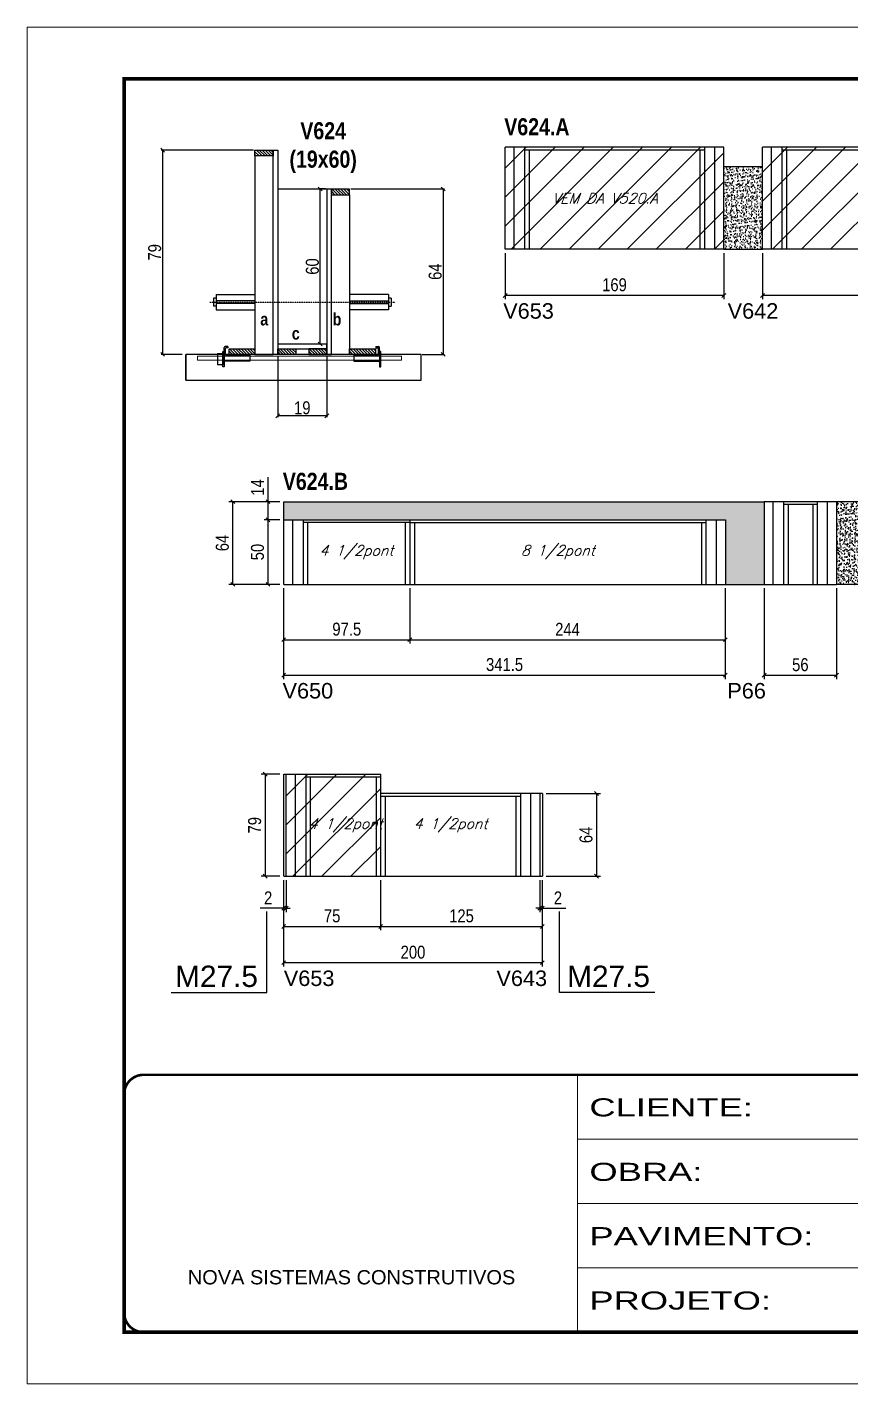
# Model space of a CAD drawing. Extents: x 3309 to 9590, y -2522 to 14608.
# Drawn here: x 4908 to 5545, y 8964 to 10014 of the extents above; entities that cross this region are included whole.
import ezdxf

# ---------------------------------------------------------------- set-up
doc = ezdxf.new("R2010")
doc.units = 0
for name, pattern in [('CONTINUO', [0]), ('DASHED', [0.75, 0.5, -0.25]), ('HIDDEN', [0.375, 0.25, -0.125])]:
    doc.linetypes.add(name, pattern=pattern)
for name, color, linetype in [('5', 5, 'Continuous'), ('barrote', 251, 'Continuous'), ('COTA', 241, 'Continuous'), ('detalhes', 4, 'Continuous'), ('NOMENCLATURA', 7, 'Continuous'), ('Painéis', 200, 'Continuous'), ('presilha', 1, 'Continuous'), ('SARR_2.2x10', 60, 'Continuous'), ('SARR_2.2x7', 40, 'Continuous'), ('SARR_3.5x7', 81, 'Continuous'), ('TENSOR', 3, 'Continuous'), ('texto', 7, 'Continuous')]:
    doc.layers.add(name, color=color, linetype=linetype)
for name, color, linetype, lineweight in [('CONCRETO', 251, 'Continuous', 25), ('Folhas', 255, 'Continuous', 9), ('Hachura', 251, 'Continuous', 9), ('SARRAFO DE PRESSAO', 251, 'DASHED', 9), ('SCO-___-LAJ', 2, 'Continuous', 0)]:
    doc.layers.add(name, color=color, linetype=linetype, lineweight=lineweight)
doc.styles.add('ARIAL', font='arial.ttf')
doc.styles.add('COTA TECNICA', font='techl___.ttf', dxfattribs={"height": 10})
doc.styles.add('COTA TECNICA 2X', font='techl___.ttf', dxfattribs={"height": 10})
doc.styles.add('Romans', font='romans.shx')
doc.styles.get("Standard").update_dxf_attribs({"font": 'arial.ttf'})
doc.styles.add('TECNICA', font='techb___.ttf', dxfattribs={"height": 10})
doc.styles.add('Tecnologia', font='')
doc.styles.get('Tecnologia').set_extended_font_data('Forgotten Futurist')
doc.dimstyles.new('PAINEL', dxfattribs={"dimtxt": 10, "dimasz": 3, "dimexe": 3, "dimexo": 3, "dimgap": 3, "dimtad": 1, "dimdec": 1, "dimzin": 12, "dimdsep": 46, "dimtxsty": 'COTA TECNICA', "dimblk1": 'OBLIQUE', "dimblk2": 'OBLIQUE', "dimsah": 1, "dimcen": 0.9, "dimclrd": 4, "dimclre": 4, "dimclrt": 240, "dimadec": 1, "dimazin": 3, "dimtfac": 1, "dimtdec": 1, "dimtmove": 0, "dimatfit": 3, "dimfxl": 1, "dimtolj": 1, "dimtzin": 12, "dimarcsym": 0})
doc.dimstyles.new('SECAO', dxfattribs={"dimscale": 0.333333, "dimtxt": 5, "dimasz": 9, "dimexe": 3, "dimexo": 3, "dimgap": 3, "dimtad": 1, "dimdec": 1, "dimlfac": 0.5, "dimzin": 12, "dimdsep": 46, "dimtxsty": 'COTA TECNICA 2X', "dimblk1": 'OBLIQUE', "dimblk2": 'OBLIQUE', "dimsah": 1, "dimcen": 0.9, "dimclrd": 4, "dimclre": 4, "dimclrt": 240, "dimadec": 1, "dimazin": 3, "dimtfac": 1, "dimtdec": 1, "dimtmove": 0, "dimatfit": 3, "dimfxl": 1, "dimtolj": 1, "dimtzin": 12, "dimarcsym": 0})
pattern_1 = [(135, (38337.1493, -113751.8887), (-1.122532015, -1.122532015), [])]

# ---------------------------------------------------------------- blocks, each defined once
blk = doc.blocks.new('9999999999')
at = {"color": 30, "linetype": 'CONTINUO'}
for p, q in [((98564.6, 34230.2), (98564.6, 34429.4)), ((98564.6, 34379.6), (99584, 34379.6)), ((98564.6, 34329.8), (99488, 34329.8)), ((98564.6, 34280), (99488, 34280))]:
    blk.add_line(p, q, dxfattribs=at)
at = {"color": 30, "linetype": 'CONTINUO', "const_width": 2}
blk.add_lwpolyline([(99584, 34230.2), (99584, 34414.4, 0.414214), (99569, 34429.4), (98229, 34429.4, 0.414214), (98214, 34414.4), (98214, 34245.2, 0.414214), (98229, 34230.2), (99584, 34230.2)], format="xyb", dxfattribs=at)
at = {"layer": 'Folhas'}
blk.add_lwpolyline([(98139, 34190.2), (99624, 34190.2), (99624, 35240.2), (98139, 35240.2)], close=True, dxfattribs=at)
at = {"layer": 'Folhas', "color": 30, "const_width": 3}
blk.add_lwpolyline([(98214, 34230.2), (99584, 34230.2), (99584, 35200.2), (98214, 35200.2)], close=True, dxfattribs=at)
at = {"color": 7, "linetype": 'Continuous', "ltscale": 5, "style": 'ARIAL'}
blk.add_text('NOVA SISTEMAS CONSTRUTIVOS', height=11.059, dxfattribs=at).set_placement((98263.2, 34267.2))
at = {"layer": 'Folhas', "color": 7, "style": 'Tecnologia', "width": 1.5}
for s, p in [('CLIENTE:', (98573.7, 34397.2)), ('OBRA:', (98573.7, 34347.3)), ('PAVIMENTO:', (98573.7, 34297.5)), ('PROJETO:', (98573.7, 34247.7))]:
    blk.add_text(s, height=14, dxfattribs=at).set_placement(p)
blk = doc.blocks.new('_Oblique')
at = {"color": 0, "linetype": 'ByBlock', "lineweight": -2}
blk.add_line((-0.5, -0.5), (0.5, 0.5), dxfattribs=at)
blk = doc.blocks.new('*D435')
at = {"layer": 'COTA', "color": 4, "lineweight": -2, "transparency": 16777216}
for p, q in [((5101.6, 9759.3), (5101.6, 9711.8)), ((5139.6, 9759.3), (5139.6, 9711.8)), ((5139.6, 9712.8), (5101.6, 9712.8))]:
    blk.add_line(p, q, dxfattribs=at)
at = {"layer": 'Defpoints', "color": 0, "transparency": 16777216}
for p in [(5101.6, 9760.3), (5139.6, 9760.3), (5101.6, 9712.8)]:
    blk.add_point(p, dxfattribs=at)
at = {"layer": 'COTA', "color": 4, "lineweight": -2, "transparency": 16777216, "xscale": 3, "yscale": 3, "zscale": 3, "rotation": 180}
blk.add_blockref('_Oblique', (5101.6, 9712.8), dxfattribs=at)
at = {"layer": 'COTA', "color": 4, "lineweight": -2, "transparency": 16777216, "xscale": 3, "yscale": 3, "zscale": 3}
blk.add_blockref('_Oblique', (5139.6, 9712.8), dxfattribs=at)
at = {"layer": 'COTA', "color": 240, "transparency": 16777216, "insert": (5120.6, 9718.9), "char_height": 10, "attachment_point": 5, "style": 'COTA TECNICA 2X'}
blk.add_mtext('\\A1;19', dxfattribs=at)
blk = doc.blocks.new('PRESILHA METÁLICA 1')
at = {"layer": 'presilha'}
for p, q in [((7.5, 10.6), (7.5, 19.9)), ((12, 21), (8.6, 21)), ((9, 11.6), (9, 18.9)), ((12, 19.5), (9.6, 19.5)), ((12, 21), (12, 19.5)), ((0, 13), (6, 13)), ((0, 13), (0, 0)), ((6, 0), (0, 0)), ((6, 15.5), (7.5, 15.5)), ((6, -2.5), (6, 15.5)), ((6, 13), (6, 0)), ((7.5, 15.5), (7.5, -2.5)), ((37.5, 4.1), (7.5, 4.1)), ((37.5, 11), (9.6, 11)), ((37.5, 11), (37.5, 4.1)), ((7.5, -2.5), (6, -2.5))]:
    blk.add_line(p, q, dxfattribs=at)
for centre, radius, start, end in [((8.6, 19.9), 1.14, 90, 180), ((9.6, 18.9), 0.57, 90, 180), ((9.6, 11.6), 0.57, 180, 270)]:
    blk.add_arc(centre, radius, start, end, dxfattribs=at)
blk = doc.blocks.new('PRESILHA METÁLICA 2')
at = {"layer": 'presilha'}
for p, q in [((-5.2, 23.5), (-5.2, 22)), ((-5.2, 23.5), (-1.9, 23.5)), ((-5.2, 22), (-2.8, 22)), ((-2.2, 14.1), (-2.2, 21.4)), ((0.8, 18), (-0.8, 18)), ((-0.8, 18), (-0.8, 0)), ((-0.8, 14.6), (-0.8, 22.4)), ((0.8, 0), (0.8, 18)), ((-30.8, 13.5), (-30.8, 6.6)), ((-30.8, 13.5), (-2.8, 13.5)), ((-30.8, 6.6), (-0.8, 6.6)), ((-0.8, 0), (0.8, 0))]:
    blk.add_line(p, q, dxfattribs=at)
for centre, radius, start, end in [((-2.8, 21.4), 0.57, 0, 90), ((-1.9, 22.4), 1.14, 0, 90), ((-2.8, 14.1), 0.57, 270, 0)]:
    blk.add_arc(centre, radius, start, end, dxfattribs=at)
blk = doc.blocks.new('*D432')
at = {"layer": 'COTA', "color": 4, "lineweight": -2, "transparency": 16777216}
for p, q in [((5083, 9918.3), (5011.6, 9918.3)), ((5012.6, 9918.3), (5012.6, 9760.3)), ((5027.8, 9760.3), (5011.6, 9760.3))]:
    blk.add_line(p, q, dxfattribs=at)
at = {"layer": 'Defpoints', "color": 0, "transparency": 16777216}
for p in [(5084, 9918.3), (5012.6, 9760.3), (5028.8, 9760.3)]:
    blk.add_point(p, dxfattribs=at)
at = {"layer": 'COTA', "color": 4, "lineweight": -2, "transparency": 16777216, "xscale": 3, "yscale": 3, "zscale": 3}
for p, rotation in [((5012.6, 9918.3), 90), ((5012.6, 9760.3), 270)]:
    blk.add_blockref('_Oblique', p, dxfattribs=dict(at, rotation=rotation))
at = {"layer": 'COTA', "color": 240, "transparency": 16777216, "insert": (5006.5, 9839.3), "char_height": 10, "attachment_point": 5, "rotation": 90, "style": 'COTA TECNICA 2X'}
blk.add_mtext('\\A1;79', dxfattribs=at)
blk = doc.blocks.new('*D433')
at = {"layer": 'COTA', "color": 4, "lineweight": -2, "transparency": 16777216}
for p, q in [((5158.2, 9888.3), (5230.5, 9888.3)), ((5229.5, 9888.3), (5229.5, 9760.3)), ((5213.4, 9760.3), (5230.5, 9760.3))]:
    blk.add_line(p, q, dxfattribs=at)
at = {"layer": 'Defpoints', "color": 0, "transparency": 16777216}
for p in [(5157.2, 9888.3), (5212.4, 9760.3), (5229.5, 9760.3)]:
    blk.add_point(p, dxfattribs=at)
at = {"layer": 'COTA', "color": 4, "lineweight": -2, "transparency": 16777216, "xscale": 3, "yscale": 3, "zscale": 3}
for p, rotation in [((5229.5, 9888.3), 90), ((5229.5, 9760.3), 270)]:
    blk.add_blockref('_Oblique', p, dxfattribs=dict(at, rotation=rotation))
at = {"layer": 'COTA', "color": 240, "transparency": 16777216, "insert": (5223.4, 9824.3), "char_height": 10, "attachment_point": 5, "rotation": 90, "style": 'COTA TECNICA 2X'}
blk.add_mtext('\\A1;64', dxfattribs=at)
blk = doc.blocks.new('*D434')
at = {"layer": 'COTA', "color": 4, "lineweight": -2, "transparency": 16777216}
for p, q in [((5138.6, 9888.3), (5133.5, 9888.3)), ((5134.5, 9768.3), (5134.5, 9888.3)), ((5138.6, 9768.3), (5133.5, 9768.3))]:
    blk.add_line(p, q, dxfattribs=at)
at = {"layer": 'Defpoints', "color": 0, "transparency": 16777216}
for p in [(5134.5, 9888.3), (5139.6, 9888.3), (5139.6, 9768.3)]:
    blk.add_point(p, dxfattribs=at)
at = {"layer": 'COTA', "color": 4, "lineweight": -2, "transparency": 16777216, "xscale": 3, "yscale": 3, "zscale": 3}
for p, rotation in [((5134.5, 9888.3), 90), ((5134.5, 9768.3), 270)]:
    blk.add_blockref('_Oblique', p, dxfattribs=dict(at, rotation=rotation))
at = {"layer": 'COTA', "color": 240, "transparency": 16777216, "insert": (5128.4, 9828.3), "char_height": 10, "attachment_point": 5, "rotation": 90, "style": 'COTA TECNICA 2X'}
blk.add_mtext('\\A1;60', dxfattribs=at)
blk = doc.blocks.new('*D436')
at = {"layer": 'COTA', "color": 4, "linetype": 'ByBlock', "lineweight": -2, "transparency": 16777216}
for p, q in [((5277.5, 9838.7), (5277.5, 9802.9)), ((5446.5, 9838.7), (5446.5, 9802.9)), ((5446.5, 9805.9), (5277.5, 9805.9))]:
    blk.add_line(p, q, dxfattribs=at)
at = {"layer": 'Defpoints', "color": 0, "linetype": 'ByBlock', "transparency": 16777216}
for p in [(5277.5, 9841.7), (5446.5, 9841.7), (5277.5, 9805.9)]:
    blk.add_point(p, dxfattribs=at)
at = {"layer": 'COTA', "color": 4, "linetype": 'ByBlock', "lineweight": -2, "transparency": 16777216, "xscale": 3, "yscale": 3, "zscale": 3, "rotation": 180}
blk.add_blockref('_Oblique', (5277.5, 9805.9), dxfattribs=at)
at = {"layer": 'COTA', "color": 4, "linetype": 'ByBlock', "lineweight": -2, "transparency": 16777216, "xscale": 3, "yscale": 3, "zscale": 3}
blk.add_blockref('_Oblique', (5446.5, 9805.9), dxfattribs=at)
at = {"layer": 'COTA', "color": 240, "linetype": 'ByBlock', "transparency": 16777216, "insert": (5362, 9814.1), "char_height": 10, "attachment_point": 5, "style": 'COTA TECNICA'}
blk.add_mtext('\\A1;169', dxfattribs=at)
blk = doc.blocks.new('*D438')
at = {"layer": 'COTA', "color": 4, "linetype": 'ByBlock', "lineweight": -2, "transparency": 16777216}
for p, q in [((5476.5, 9838.7), (5476.5, 9802.9)), ((5720.5, 9838.7), (5720.5, 9802.9)), ((5720.5, 9805.9), (5476.5, 9805.9))]:
    blk.add_line(p, q, dxfattribs=at)
at = {"layer": 'Defpoints', "color": 0, "linetype": 'ByBlock', "transparency": 16777216}
for p in [(5476.5, 9841.7), (5720.5, 9841.7), (5476.5, 9805.9)]:
    blk.add_point(p, dxfattribs=at)
at = {"layer": 'COTA', "color": 4, "linetype": 'ByBlock', "lineweight": -2, "transparency": 16777216, "xscale": 3, "yscale": 3, "zscale": 3, "rotation": 180}
blk.add_blockref('_Oblique', (5476.5, 9805.9), dxfattribs=at)
at = {"layer": 'COTA', "color": 4, "linetype": 'ByBlock', "lineweight": -2, "transparency": 16777216, "xscale": 3, "yscale": 3, "zscale": 3}
blk.add_blockref('_Oblique', (5720.5, 9805.9), dxfattribs=at)
at = {"layer": 'COTA', "color": 240, "linetype": 'ByBlock', "transparency": 16777216, "insert": (5598.5, 9814), "char_height": 10, "attachment_point": 5, "style": 'COTA TECNICA'}
blk.add_mtext('\\A1;244', dxfattribs=at)
blk = doc.blocks.new('*D449')
at = {"layer": 'COTA', "color": 4, "lineweight": -2, "transparency": 16777216}
for p, q in [((5106.2, 9579.3), (5106.2, 9536.5)), ((5203.7, 9579.3), (5203.7, 9536.5)), ((5106.2, 9539.5), (5203.7, 9539.5))]:
    blk.add_line(p, q, dxfattribs=at)
at = {"layer": 'Defpoints', "color": 0, "transparency": 16777216}
for p in [(5106.2, 9582.3, 0), (5203.7, 9582.3, 0), (5203.7, 9539.5)]:
    blk.add_point(p, dxfattribs=at)
at = {"layer": 'COTA', "color": 4, "lineweight": -2, "transparency": 16777216, "xscale": 3, "yscale": 3, "zscale": 3, "rotation": 180}
blk.add_blockref('_Oblique', (5106.2, 9539.5), dxfattribs=at)
at = {"layer": 'COTA', "color": 4, "lineweight": -2, "transparency": 16777216, "xscale": 3, "yscale": 3, "zscale": 3}
blk.add_blockref('_Oblique', (5203.7, 9539.5), dxfattribs=at)
at = {"layer": 'COTA', "color": 240, "transparency": 16777216, "insert": (5155, 9547.6), "char_height": 10, "attachment_point": 5, "style": 'COTA TECNICA'}
blk.add_mtext('\\A1;97.5', dxfattribs=at)
blk = doc.blocks.new('*D450')
at = {"layer": 'COTA', "color": 4, "lineweight": -2, "transparency": 16777216}
for p, q in [((5203.7, 9579.3), (5203.7, 9536.5)), ((5447.7, 9579.3), (5447.7, 9536.5)), ((5203.7, 9539.5), (5447.7, 9539.5))]:
    blk.add_line(p, q, dxfattribs=at)
at = {"layer": 'Defpoints', "color": 0, "transparency": 16777216}
for p in [(5203.7, 9582.3, 0), (5447.7, 9582.3, 0), (5447.7, 9539.5)]:
    blk.add_point(p, dxfattribs=at)
at = {"layer": 'COTA', "color": 4, "lineweight": -2, "transparency": 16777216, "xscale": 3, "yscale": 3, "zscale": 3, "rotation": 180}
blk.add_blockref('_Oblique', (5203.7, 9539.5), dxfattribs=at)
at = {"layer": 'COTA', "color": 4, "lineweight": -2, "transparency": 16777216, "xscale": 3, "yscale": 3, "zscale": 3}
blk.add_blockref('_Oblique', (5447.7, 9539.5), dxfattribs=at)
at = {"layer": 'COTA', "color": 240, "transparency": 16777216, "insert": (5325.7, 9547.5), "char_height": 10, "attachment_point": 5, "style": 'COTA TECNICA'}
blk.add_mtext('\\A1;244', dxfattribs=at)
blk = doc.blocks.new('*D442')
at = {"layer": 'COTA', "color": 4, "lineweight": -2, "transparency": 16777216}
for p, q in [((5106.2, 9579.3), (5106.2, 9509)), ((5447.7, 9579.3), (5447.7, 9509)), ((5106.2, 9512), (5447.7, 9512))]:
    blk.add_line(p, q, dxfattribs=at)
at = {"layer": 'Defpoints', "color": 0, "transparency": 16777216}
for p in [(5106.2, 9582.3), (5447.7, 9582.3, 0), (5447.7, 9512)]:
    blk.add_point(p, dxfattribs=at)
at = {"layer": 'COTA', "color": 4, "lineweight": -2, "transparency": 16777216, "xscale": 3, "yscale": 3, "zscale": 3, "rotation": 180}
blk.add_blockref('_Oblique', (5106.2, 9512), dxfattribs=at)
at = {"layer": 'COTA', "color": 4, "lineweight": -2, "transparency": 16777216, "xscale": 3, "yscale": 3, "zscale": 3}
blk.add_blockref('_Oblique', (5447.7, 9512), dxfattribs=at)
at = {"layer": 'COTA', "color": 240, "transparency": 16777216, "insert": (5277, 9520.2), "char_height": 10, "attachment_point": 5, "style": 'COTA TECNICA'}
blk.add_mtext('\\A1;341.5', dxfattribs=at)
blk = doc.blocks.new('*D451')
at = {"layer": 'COTA', "color": 4, "lineweight": -2, "transparency": 16777216}
for p, q in [((5477.7, 9579.3), (5477.7, 9509)), ((5533.7, 9579.3), (5533.7, 9509)), ((5477.7, 9512), (5533.7, 9512))]:
    blk.add_line(p, q, dxfattribs=at)
at = {"layer": 'Defpoints', "color": 0, "transparency": 16777216}
for p in [(5477.7, 9582.3), (5533.7, 9582.3), (5533.7, 9512)]:
    blk.add_point(p, dxfattribs=at)
at = {"layer": 'COTA', "color": 4, "lineweight": -2, "transparency": 16777216, "xscale": 3, "yscale": 3, "zscale": 3, "rotation": 180}
blk.add_blockref('_Oblique', (5477.7, 9512), dxfattribs=at)
at = {"layer": 'COTA', "color": 4, "lineweight": -2, "transparency": 16777216, "xscale": 3, "yscale": 3, "zscale": 3}
blk.add_blockref('_Oblique', (5533.7, 9512), dxfattribs=at)
at = {"layer": 'COTA', "color": 240, "transparency": 16777216, "insert": (5505.7, 9520.1), "char_height": 10, "attachment_point": 5, "style": 'COTA TECNICA'}
blk.add_mtext('\\A1;56', dxfattribs=at)
blk = doc.blocks.new('*D446')
at = {"layer": 'COTA', "color": 4, "lineweight": -2, "transparency": 16777216}
for p, q in [((5103.2, 9632.3), (5091.1, 9632.3)), ((5094.1, 9582.3), (5094.1, 9632.3)), ((5103.2, 9582.3), (5091.1, 9582.3))]:
    blk.add_line(p, q, dxfattribs=at)
at = {"layer": 'Defpoints', "color": 0, "transparency": 16777216}
for p in [(5094.1, 9632.3), (5106.2, 9632.3), (5106.2, 9582.3)]:
    blk.add_point(p, dxfattribs=at)
at = {"layer": 'COTA', "color": 4, "lineweight": -2, "transparency": 16777216, "xscale": 3, "yscale": 3, "zscale": 3}
for p, rotation in [((5094.1, 9632.3), 90), ((5094.1, 9582.3), 270)]:
    blk.add_blockref('_Oblique', p, dxfattribs=dict(at, rotation=rotation))
at = {"layer": 'COTA', "color": 240, "transparency": 16777216, "insert": (5086, 9607.3), "char_height": 10, "attachment_point": 5, "rotation": 90, "style": 'COTA TECNICA'}
blk.add_mtext('\\A1;50', dxfattribs=at)
blk = doc.blocks.new('*D447')
at = {"layer": 'COTA', "color": 4, "lineweight": -2, "transparency": 16777216}
for p, q in [((5094.1, 9646.3), (5094.1, 9665.4)), ((5103.2, 9646.3), (5091.1, 9646.3)), ((5094.1, 9632.3), (5094.1, 9646.3)), ((5103.2, 9632.3), (5091.1, 9632.3))]:
    blk.add_line(p, q, dxfattribs=at)
at = {"layer": 'Defpoints', "color": 0, "transparency": 16777216}
for p in [(5094.1, 9646.3), (5106.2, 9646.3), (5106.2, 9632.3)]:
    blk.add_point(p, dxfattribs=at)
at = {"layer": 'COTA', "color": 4, "lineweight": -2, "transparency": 16777216, "xscale": 3, "yscale": 3, "zscale": 3}
for p, rotation in [((5094.1, 9646.3), 90), ((5094.1, 9632.3), 270)]:
    blk.add_blockref('_Oblique', p, dxfattribs=dict(at, rotation=rotation))
at = {"layer": 'COTA', "color": 240, "transparency": 16777216, "insert": (5086, 9657.3), "char_height": 10, "attachment_point": 5, "rotation": 90, "style": 'COTA TECNICA'}
blk.add_mtext('\\A1;14', dxfattribs=at)
blk = doc.blocks.new('*D454')
at = {"layer": 'COTA', "color": 4, "lineweight": -2, "transparency": 16777216}
for p, q in [((5103.2, 9646.3), (5063.9, 9646.3)), ((5066.9, 9582.3), (5066.9, 9646.3)), ((5103.2, 9582.3), (5063.9, 9582.3))]:
    blk.add_line(p, q, dxfattribs=at)
at = {"layer": 'Defpoints', "color": 0, "transparency": 16777216}
for p in [(5066.9, 9646.3), (5106.2, 9646.3, 0), (5106.2, 9582.3, 0)]:
    blk.add_point(p, dxfattribs=at)
at = {"layer": 'COTA', "color": 4, "lineweight": -2, "transparency": 16777216, "xscale": 3, "yscale": 3, "zscale": 3}
for p, rotation in [((5066.9, 9646.3), 90), ((5066.9, 9582.3), 270)]:
    blk.add_blockref('_Oblique', p, dxfattribs=dict(at, rotation=rotation))
at = {"layer": 'COTA', "color": 240, "transparency": 16777216, "insert": (5058.8, 9614.3), "char_height": 10, "attachment_point": 5, "rotation": 90, "style": 'COTA TECNICA'}
blk.add_mtext('\\A1;64', dxfattribs=at)
blk = doc.blocks.new('*D455')
at = {"layer": 'COTA', "color": 4, "lineweight": -2, "transparency": 16777216}
for p, q in [((5106.2, 9353.4), (5106.2, 9314.6)), ((5181.2, 9353.4), (5181.2, 9314.6)), ((5106.2, 9317.6), (5181.2, 9317.6))]:
    blk.add_line(p, q, dxfattribs=at)
at = {"layer": 'Defpoints', "color": 0, "transparency": 16777216}
for p in [(5106.2, 9356.4, 0), (5181.2, 9356.4, 0), (5181.2, 9317.6)]:
    blk.add_point(p, dxfattribs=at)
at = {"layer": 'COTA', "color": 4, "lineweight": -2, "transparency": 16777216, "xscale": 3, "yscale": 3, "zscale": 3, "rotation": 180}
blk.add_blockref('_Oblique', (5106.2, 9317.6), dxfattribs=at)
at = {"layer": 'COTA', "color": 4, "lineweight": -2, "transparency": 16777216, "xscale": 3, "yscale": 3, "zscale": 3}
blk.add_blockref('_Oblique', (5181.2, 9317.6), dxfattribs=at)
at = {"layer": 'COTA', "color": 240, "transparency": 16777216, "insert": (5143.7, 9325.7), "char_height": 10, "attachment_point": 5, "style": 'COTA TECNICA'}
blk.add_mtext('\\A1;75', dxfattribs=at)
blk = doc.blocks.new('*D456')
at = {"layer": 'COTA', "color": 4, "lineweight": -2, "transparency": 16777216}
for p, q in [((5181.2, 9353.4), (5181.2, 9314.6)), ((5306.2, 9353.4), (5306.2, 9314.6)), ((5181.2, 9317.6), (5306.2, 9317.6))]:
    blk.add_line(p, q, dxfattribs=at)
at = {"layer": 'Defpoints', "color": 0, "transparency": 16777216}
for p in [(5181.2, 9356.4, 0), (5306.2, 9356.4, 0), (5306.2, 9317.6)]:
    blk.add_point(p, dxfattribs=at)
at = {"layer": 'COTA', "color": 4, "lineweight": -2, "transparency": 16777216, "xscale": 3, "yscale": 3, "zscale": 3, "rotation": 180}
blk.add_blockref('_Oblique', (5181.2, 9317.6), dxfattribs=at)
at = {"layer": 'COTA', "color": 4, "lineweight": -2, "transparency": 16777216, "xscale": 3, "yscale": 3, "zscale": 3}
blk.add_blockref('_Oblique', (5306.2, 9317.6), dxfattribs=at)
at = {"layer": 'COTA', "color": 240, "transparency": 16777216, "insert": (5243.7, 9325.7), "char_height": 10, "attachment_point": 5, "style": 'COTA TECNICA'}
blk.add_mtext('\\A1;125', dxfattribs=at)
blk = doc.blocks.new('*D457')
at = {"layer": 'COTA', "color": 4, "lineweight": -2, "transparency": 16777216}
for p, q in [((5106.2, 9353.4), (5106.2, 9286.5)), ((5306.2, 9353.4), (5306.2, 9286.5)), ((5306.2, 9289.5), (5106.2, 9289.5))]:
    blk.add_line(p, q, dxfattribs=at)
at = {"layer": 'Defpoints', "color": 0, "transparency": 16777216}
for p in [(5106.2, 9356.4, 0), (5306.2, 9356.4, 0), (5106.2, 9289.5)]:
    blk.add_point(p, dxfattribs=at)
at = {"layer": 'COTA', "color": 4, "lineweight": -2, "transparency": 16777216, "xscale": 3, "yscale": 3, "zscale": 3, "rotation": 180}
blk.add_blockref('_Oblique', (5106.2, 9289.5), dxfattribs=at)
at = {"layer": 'COTA', "color": 4, "lineweight": -2, "transparency": 16777216, "xscale": 3, "yscale": 3, "zscale": 3}
blk.add_blockref('_Oblique', (5306.2, 9289.5), dxfattribs=at)
at = {"layer": 'COTA', "color": 240, "transparency": 16777216, "insert": (5206.2, 9297.6), "char_height": 10, "attachment_point": 5, "style": 'COTA TECNICA'}
blk.add_mtext('\\A1;200', dxfattribs=at)
blk = doc.blocks.new('*D458')
at = {"layer": 'COTA', "color": 4, "lineweight": -2, "transparency": 16777216}
for p, q in [((5103.2, 9435.4), (5088.9, 9435.4)), ((5091.9, 9435.4), (5091.9, 9356.4)), ((5103.2, 9356.4), (5088.9, 9356.4))]:
    blk.add_line(p, q, dxfattribs=at)
at = {"layer": 'Defpoints', "color": 0, "transparency": 16777216}
for p in [(5106.2, 9435.4, 0), (5091.9, 9356.4), (5106.2, 9356.4, 0)]:
    blk.add_point(p, dxfattribs=at)
at = {"layer": 'COTA', "color": 4, "lineweight": -2, "transparency": 16777216, "xscale": 3, "yscale": 3, "zscale": 3}
for p, rotation in [((5091.9, 9435.4), 90), ((5091.9, 9356.4), 270)]:
    blk.add_blockref('_Oblique', p, dxfattribs=dict(at, rotation=rotation))
at = {"layer": 'COTA', "color": 240, "transparency": 16777216, "insert": (5083.8, 9395.9), "char_height": 10, "attachment_point": 5, "rotation": 90, "style": 'COTA TECNICA'}
blk.add_mtext('\\A1;79', dxfattribs=at)
blk = doc.blocks.new('*D459')
at = {"layer": 'COTA', "color": 4, "lineweight": -2, "transparency": 16777216}
for p, q in [((5106.2, 9353.4), (5106.2, 9328.7)), ((5108.2, 9353.4), (5108.2, 9328.7)), ((5106.2, 9331.7), (5088.1, 9331.7)), ((5108.2, 9331.7), (5106.2, 9331.7)), ((5108.2, 9331.7), (5111.2, 9331.7))]:
    blk.add_line(p, q, dxfattribs=at)
at = {"layer": 'Defpoints', "color": 0, "transparency": 16777216}
for p in [(5106.2, 9356.4, 0), (5108.2, 9356.4, 0), (5106.2, 9331.7)]:
    blk.add_point(p, dxfattribs=at)
at = {"layer": 'COTA', "color": 4, "lineweight": -2, "transparency": 16777216, "xscale": 3, "yscale": 3, "zscale": 3}
blk.add_blockref('_Oblique', (5106.2, 9331.7), dxfattribs=at)
at = {"layer": 'COTA', "color": 4, "lineweight": -2, "transparency": 16777216, "xscale": 3, "yscale": 3, "zscale": 3, "rotation": 180}
blk.add_blockref('_Oblique', (5108.2, 9331.7), dxfattribs=at)
at = {"layer": 'COTA', "color": 240, "transparency": 16777216, "insert": (5094.2, 9339.7), "char_height": 10, "attachment_point": 5, "style": 'COTA TECNICA'}
blk.add_mtext('\\A1;2', dxfattribs=at)
blk = doc.blocks.new('*D460')
at = {"layer": 'COTA', "color": 4, "lineweight": -2, "transparency": 16777216}
for p, q in [((5304.2, 9353.4), (5304.2, 9328.7)), ((5306.2, 9353.4), (5306.2, 9328.7)), ((5304.2, 9331.7), (5301.2, 9331.7)), ((5304.2, 9331.7), (5306.2, 9331.7)), ((5306.2, 9331.7), (5324.4, 9331.7))]:
    blk.add_line(p, q, dxfattribs=at)
at = {"layer": 'Defpoints', "color": 0, "transparency": 16777216}
for p in [(5304.2, 9356.4, 0), (5306.2, 9356.4, 0), (5306.2, 9331.7)]:
    blk.add_point(p, dxfattribs=at)
at = {"layer": 'COTA', "color": 4, "lineweight": -2, "transparency": 16777216, "xscale": 3, "yscale": 3, "zscale": 3}
blk.add_blockref('_Oblique', (5304.2, 9331.7), dxfattribs=at)
at = {"layer": 'COTA', "color": 4, "lineweight": -2, "transparency": 16777216, "xscale": 3, "yscale": 3, "zscale": 3, "rotation": 180}
blk.add_blockref('_Oblique', (5306.2, 9331.7), dxfattribs=at)
at = {"layer": 'COTA', "color": 240, "transparency": 16777216, "insert": (5318.3, 9339.7), "char_height": 10, "attachment_point": 5, "style": 'COTA TECNICA'}
blk.add_mtext('\\A1;2', dxfattribs=at)
blk = doc.blocks.new('*D461')
at = {"layer": 'COTA', "color": 4, "lineweight": -2, "transparency": 16777216}
for p, q in [((5309.2, 9420.4), (5351.1, 9420.4)), ((5348.1, 9420.4), (5348.1, 9356.4)), ((5309.2, 9356.4), (5351.1, 9356.4))]:
    blk.add_line(p, q, dxfattribs=at)
at = {"layer": 'Defpoints', "color": 0, "transparency": 16777216}
for p in [(5306.2, 9420.4, 0), (5306.2, 9356.4, 0), (5348.1, 9356.4)]:
    blk.add_point(p, dxfattribs=at)
at = {"layer": 'COTA', "color": 4, "lineweight": -2, "transparency": 16777216, "xscale": 3, "yscale": 3, "zscale": 3}
for p, rotation in [((5348.1, 9420.4), 90), ((5348.1, 9356.4), 270)]:
    blk.add_blockref('_Oblique', p, dxfattribs=dict(at, rotation=rotation))
at = {"layer": 'COTA', "color": 240, "transparency": 16777216, "insert": (5340, 9388.4), "char_height": 10, "attachment_point": 5, "rotation": 90, "style": 'COTA TECNICA'}
blk.add_mtext('\\A1;64', dxfattribs=at)

msp = doc.modelspace()

# ---------------------------------------------------------------- hatches: boundary and pattern name
at = {"layer": 'COTA'}
h = msp.add_hatch(dxfattribs=at)
h.set_pattern_fill('AR-CONC', color=256, scale=0.03)
h.set_pattern_definition([(50, (-31.861, -20.354), (5.46554, -0.4781726), [0.5715, -6.2865]), (355, (-31.861, -20.354), (-1.0573026, 5.7317054), [0.4572, -5.0292175]), (100.451445, (-31.4057, -20.394), (4.4082374, 5.2535326), [0.4857003, -5.3427073]), (46.1842, (-31.861, -18.83), (8.1323712, -1.26127), [0.85725, -9.42975]), (96.63556, (-31.1835, -18.935), (7.122124, 7.422784), [0.7285507, -8.014068]), (351.18415, (-31.861, -18.83), (7.122124, 7.422784), [0.685799, -7.543792]), (21, (-31.099, -19.211), (4.5484317, -3.067956), [0.5715, -6.2865]), (326, (-31.099, -19.211), (1.8540609, 5.525639), [0.4572, -5.0292]), (71.451445, (-30.72, -19.467), (6.4024926, 2.457683), [0.4857003, -5.342698]), (37.5, (-31.8612, -20.3542), (0.0926581, 2.53665117), [0, -4.96824, 0, -5.1054, 0, -5.04825]), (7.5, (-31.8612, -20.3542), (2.0045899, 3.00541724), [0, -2.91084, 0, -4.85394, 0, -1.92405]), (327.5, (-33.5604, -20.3542), (4.06771786, -0.17186232), [0, -1.905, 0, -5.9436, 0, -7.8867]), (317.5, (-34.3224, -20.354), (4.4438754, 0.7627947), [0, -2.4765, 0, -3.94716, 0, -5.6007])])
h.paths.add_polyline_path([(5446.5, 9841.67), (5476.5, 9841.67), (5476.5, 9905.67), (5446.5, 9905.67)])
h = msp.add_hatch(dxfattribs=at)
h.set_pattern_fill('AR-CONC', color=256, scale=0.03)
h.set_pattern_definition([(50, (0, -20.9474), (5.46554, -0.4781726), [0.5715, -6.2865]), (355, (0, -20.9474), (-1.0573026, 5.7317054), [0.4572, -5.0292175]), (100.451445, (0.4555, -20.987), (4.4082374, 5.2535326), [0.4857003, -5.3427073]), (46.1842, (0, -19.4234), (8.1323712, -1.26127), [0.85725, -9.42975]), (96.63556, (0.678, -19.5285), (7.122124, 7.422784), [0.728551, -8.014068]), (351.18415, (0, -19.423), (7.122124, 7.422784), [0.685799, -7.543792]), (21, (0.762, -19.8044), (4.5484317, -3.067956), [0.5715, -6.2865]), (326, (0.762, -19.8044), (1.8540609, 5.525639), [0.4572, -5.0292]), (71.451445, (1.141, -20.06), (6.4024926, 2.457683), [0.4857003, -5.342698]), (37.5, (0, -20.9474), (0.0926581, 2.53665117), [0, -4.96824, 0, -5.1054, 0, -5.04825]), (7.5, (0, -20.9474), (2.0045899, 3.00541724), [0, -2.91084, 0, -4.85394, 0, -1.92405]), (327.5, (-1.6993, -20.9474), (4.06771786, -0.17186232), [0, -1.905, 0, -5.9436, 0, -7.8867]), (317.5, (-2.4613, -20.9474), (4.4438754, 0.7627947), [0, -2.4765, 0, -3.94716, 0, -5.6007])])
h.paths.add_polyline_path([(5106.25, 9646.27), (5106.25, 9632.27), (5447.75, 9632.27), (5447.75, 9582.27), (5477.75, 9582.27), (5477.75, 9646.27)])
h = msp.add_hatch(dxfattribs=at)
h.set_pattern_fill('AR-CONC', color=256, scale=0.03)
h.paths.add_polyline_path([(5533.75, 9582.27), (5555.75, 9582.27), (5555.75, 9646.27), (5533.75, 9646.27)])
at = {"layer": 'Hachura', "linetype": 'ByBlock'}
h = msp.add_hatch(dxfattribs=at)
h.set_pattern_fill('ANSI31', color=256, scale=5)
h.set_pattern_definition([(45, (0, -20.354), (-11.22532, 11.22532), [])])
h.paths.add_polyline_path([(5446.5, 9920.67), (5277.5, 9920.67), (5277.5, 9841.67), (5446.5, 9841.67)])
h.paths.add_polyline_path([(5476.5, 9920.67), (5476.5, 9841.67), (5720.5, 9841.67), (5720.5, 9920.67)])
h.paths.add_polyline_path([(5964.5, 9841.67), (5964.5, 9920.67), (5720.5, 9920.67), (5720.5, 9841.67)])
h.paths.add_polyline_path([(6105.5, 9841.67), (6105.5, 9920.67), (5964.5, 9920.67), (5964.5, 9841.67)])
h = msp.add_hatch(dxfattribs=at)
h.set_pattern_fill('ANSI31', color=256, scale=5)
h.paths.add_polyline_path([(5181.25, 9435.36), (5108.25, 9435.36), (5108.25, 9356.36), (5181.25, 9356.36)])
at = {"layer": 'SARR_2.2x10'}
h = msp.add_hatch(dxfattribs=at)
h.set_pattern_fill('ANSI31', color=256, scale=0.5, angle=90)
h.set_pattern_definition([(135, (38257.5493, -113751.8887), (-1.122532015, -1.122532015), [])])
h.paths.add_polyline_path([(5064.01, 9764.68), (5064.01, 9760.28), (5084.01, 9760.28), (5084.01, 9764.68)])
h = msp.add_hatch(dxfattribs=at)
h.set_pattern_fill('ANSI31', color=256, scale=0.5, angle=90)
h.set_pattern_definition([(135, (38350.7493, -113751.8887), (-1.122532015, -1.122532015), [])])
h.paths.add_polyline_path([(5157.21, 9764.68), (5157.21, 9760.28), (5177.21, 9760.28), (5177.21, 9764.68)])
at = {"layer": 'SARR_2.2x7'}
h = msp.add_hatch(dxfattribs=at)
h.set_pattern_fill('ANSI31', color=256, scale=0.5, angle=90)
h.set_pattern_definition([(135, (38271.5493, -113598.2887), (-1.122532015, -1.122532015), [])])
h.paths.add_polyline_path([(5098.01, 9918.28), (5098.01, 9913.88), (5084.01, 9913.88), (5084.01, 9918.28)])
h = msp.add_hatch(dxfattribs=at)
h.set_pattern_fill('ANSI31', color=256, scale=0.5, angle=90)
h.set_pattern_definition([(135, (38251.5493, -113628.2887), (-1.122532015, -1.122532015), [])])
h.paths.add_polyline_path([(5143.21, 9888.28), (5143.21, 9883.88), (5157.21, 9883.88), (5157.21, 9888.28)])
h = msp.add_hatch(dxfattribs=at)
h.set_pattern_fill('ANSI31', color=256, scale=0.5, angle=90)
h.set_pattern_definition(pattern_1)
h.paths.add_polyline_path([(5115.61, 9760.28), (5115.61, 9764.68), (5101.61, 9764.68), (5101.61, 9760.28)])
h = msp.add_hatch(dxfattribs=at)
h.set_pattern_fill('ANSI31', color=256, scale=0.5, angle=90)
h.set_pattern_definition(pattern_1)
h.paths.add_polyline_path([(5125.61, 9764.68), (5125.61, 9760.28), (5139.61, 9760.28), (5139.61, 9764.68)])

# ---------------------------------------------------------------- linework, layer by layer
at = {"ltscale": 3}
for p, q in [((5052.01, 9803.73), (5052.01, 9797.73)), ((5054.01, 9803.73), (5052.01, 9803.73)), ((5054.01, 9797.73), (5052.01, 9797.73)), ((5054.01, 9806.73), (5054.01, 9794.73)), ((5054.01, 9806.73), (5084.01, 9806.73)), ((5084.01, 9801.73), (5054.01, 9801.73)), ((5084.01, 9799.73), (5054.01, 9799.73)), ((5187.21, 9806.73), (5157.21, 9806.73)), ((5157.21, 9801.73), (5187.21, 9801.73)), ((5157.21, 9799.73), (5187.21, 9799.73)), ((5187.21, 9806.73), (5187.21, 9794.73)), ((5189.21, 9803.73), (5187.21, 9803.73)), ((5187.21, 9797.73), (5189.21, 9797.73)), ((5189.21, 9803.73), (5189.21, 9797.73)), ((5054.01, 9794.73), (5084.01, 9794.73)), ((5187.21, 9794.73), (5157.21, 9794.73))]:
    msp.add_line(p, q, dxfattribs=at)
at = {"layer": 'barrote'}
msp.add_lwpolyline([(5030.56, 9740.28), (5212.47, 9740.28), (5212.47, 9760.28), (5030.56, 9760.28)], close=True, dxfattribs=at)
at = {"layer": 'CONCRETO', "linetype": 'Continuous'}
msp.add_line((5139.61, 9888.28), (5101.61, 9888.28), dxfattribs=at)
at = {"layer": 'COTA'}
for p, q in [((5446.5, 9905.67), (5476.5, 9905.67)), ((5446.5, 9841.67), (5476.5, 9841.67)), ((5106.25, 9632.27, 0), (5106.25, 9646.27, 0)), ((5106.25, 9646.27, 0), (5477.75, 9646.27, 0)), ((5555.75, 9646.27, 0), (5533.75, 9646.27, 0)), ((5447.75, 9582.27, 0), (5477.75, 9582.27, 0)), ((5555.75, 9582.27, 0), (5533.75, 9582.27, 0))]:
    msp.add_line(p, q, dxfattribs=at)
at = {"layer": 'detalhes', "color": 250}
msp.add_line((5030.56, 9740.28), (5030.56, 9760.28), dxfattribs=at)
at = {"layer": 'NOMENCLATURA', "linetype": 'Continuous'}
for p, q in [((5093.08, 9266.54, 0), (5093.08, 9329.22, 0)), ((5319.42, 9266.54, 0), (5319.42, 9329.22, 0)), ((5019.21, 9266.54, 0), (5093.08, 9266.54, 0)), ((5393.29, 9266.54, 0), (5319.42, 9266.54, 0))]:
    msp.add_line(p, q, dxfattribs=at)
at = {"layer": 'Painéis', "linetype": 'ByBlock'}
for p, q in [((5446.5, 9920.67), (5277.5, 9920.67)), ((5277.5, 9841.67), (5277.5, 9920.67)), ((5446.5, 9841.67), (5446.5, 9920.67)), ((6105.5, 9920.67), (5476.5, 9920.67)), ((5476.5, 9841.67), (5476.5, 9920.67)), ((5446.5, 9841.67), (5277.5, 9841.67)), ((6105.5, 9841.67), (5476.5, 9841.67)), ((5533.75, 9646.27, 0), (5477.75, 9646.27, 0)), ((5477.75, 9646.27, 0), (5477.75, 9582.27, 0)), ((5533.75, 9646.27, 0), (5533.75, 9582.27, 0)), ((5106.25, 9582.27, 0), (5106.25, 9632.27, 0)), ((5106.25, 9632.27, 0), (5447.75, 9632.27, 0)), ((5203.75, 9632.27, 0), (5203.75, 9582.27, 0)), ((5447.75, 9632.27, 0), (5447.75, 9582.27, 0)), ((5106.25, 9582.27, 0), (5447.75, 9582.27, 0)), ((5477.75, 9582.27, 0), (5533.75, 9582.27, 0)), ((5106.25, 9435.36, 0), (5181.25, 9435.36, 0)), ((5106.25, 9356.36, 0), (5106.25, 9435.36, 0)), ((5108.25, 9356.36, 0), (5108.25, 9435.36, 0)), ((5181.25, 9356.36, 0), (5181.25, 9435.36, 0)), ((5306.25, 9420.36, 0), (5181.25, 9420.36, 0)), ((5304.25, 9420.36, 0), (5304.25, 9356.36, 0)), ((5306.25, 9420.36, 0), (5306.25, 9356.36, 0)), ((5106.25, 9356.36, 0), (5306.25, 9356.36, 0))]:
    msp.add_line(p, q, dxfattribs=at)
at = {"layer": 'Painéis', "linetype": 'Continuous'}
for points in [[(5098.01, 9760.28), (5098.01, 9918.28), (5101.61, 9918.28), (5101.61, 9760.28)], [(5143.21, 9760.28), (5143.21, 9888.28), (5139.61, 9888.28), (5139.61, 9760.28)], [(5139.61, 9768.28), (5101.61, 9768.28), (5101.61, 9764.68), (5139.61, 9764.68)]]:
    msp.add_lwpolyline(points, close=True, dxfattribs=at)
at = {"layer": 'SARR_2.2x10'}
for points in [[(5064.01, 9764.68), (5084.01, 9764.68), (5084.01, 9760.28), (5064.01, 9760.28)], [(5157.21, 9764.68), (5177.21, 9764.68), (5177.21, 9760.28), (5157.21, 9760.28)]]:
    msp.add_lwpolyline(points, close=True, dxfattribs=at)
at = {"layer": 'SARR_2.2x7', "linetype": 'Continuous'}
for p, q in [((5284.5, 9841.67), (5284.5, 9920.67)), ((5431.5, 9918.47), (5292.5, 9918.47)), ((5439.5, 9841.67), (5439.5, 9920.67)), ((5483.5, 9841.67), (5483.5, 9920.67)), ((5720.5, 9918.47), (5491.5, 9918.47)), ((5484.75, 9582.27, 0), (5484.75, 9646.27, 0)), ((5518.75, 9644.07, 0), (5492.75, 9644.07, 0)), ((5526.75, 9582.27, 0), (5526.75, 9646.27, 0)), ((5113.25, 9582.27, 0), (5113.25, 9632.27, 0)), ((5203.75, 9630.07, 0), (5121.25, 9630.07, 0)), ((5203.75, 9630.07, 0), (5432.75, 9630.07, 0)), ((5440.75, 9582.27, 0), (5440.75, 9632.27, 0)), ((5115.25, 9356.36, 0), (5115.25, 9435.36, 0)), ((5181.25, 9433.16, 0), (5123.25, 9433.16, 0)), ((5297.25, 9356.36, 0), (5297.25, 9420.36, 0)), ((5289.25, 9418.16, 0), (5181.25, 9418.16, 0))]:
    msp.add_line(p, q, dxfattribs=at)
at = {"layer": 'SARR_2.2x7', "elevation": 0}
for points in [[(5084.01, 9918.28), (5098.01, 9918.28), (5098.01, 9913.88), (5084.01, 9913.88)], [(5157.21, 9888.28), (5143.21, 9888.28), (5143.21, 9883.88), (5157.21, 9883.88)]]:
    msp.add_lwpolyline(points, close=True, dxfattribs=at)
at = {"layer": 'SARR_2.2x7'}
for points in [[(5101.61, 9764.68), (5115.61, 9764.68), (5115.61, 9760.28), (5101.61, 9760.28)], [(5139.61, 9764.68), (5125.61, 9764.68), (5125.61, 9760.28), (5139.61, 9760.28)]]:
    msp.add_lwpolyline(points, close=True, dxfattribs=at)
at = {"layer": 'SARR_3.5x7'}
for p, q in [((5292.5, 9920.67), (5292.5, 9841.67)), ((5296, 9918.47), (5296, 9841.67)), ((5428, 9918.47), (5428, 9841.67)), ((5431.5, 9920.67), (5431.5, 9841.67)), ((5491.5, 9920.67), (5491.5, 9841.67)), ((5495, 9918.47), (5495, 9841.67)), ((5492.75, 9646.27, 0), (5492.75, 9582.27, 0)), ((5496.25, 9644.07, 0), (5496.25, 9582.27, 0)), ((5515.25, 9644.07, 0), (5515.25, 9582.27, 0)), ((5518.75, 9646.27, 0), (5518.75, 9582.27, 0)), ((5121.25, 9632.27, 0), (5121.25, 9582.27, 0)), ((5124.75, 9630.07, 0), (5124.75, 9582.27, 0)), ((5200.25, 9630.07, 0), (5200.25, 9582.27, 0)), ((5207.25, 9630.07, 0), (5207.25, 9582.27, 0)), ((5429.25, 9630.07, 0), (5429.25, 9582.27, 0)), ((5432.75, 9632.27, 0), (5432.75, 9582.27, 0)), ((5123.25, 9435.36, 0), (5123.25, 9356.36, 0)), ((5126.75, 9433.16, 0), (5126.75, 9356.36, 0)), ((5177.75, 9433.16, 0), (5177.75, 9356.36, 0)), ((5289.25, 9420.36, 0), (5289.25, 9356.36, 0)), ((5184.75, 9418.16, 0), (5184.75, 9356.36, 0)), ((5285.75, 9418.16, 0), (5285.75, 9356.36, 0))]:
    msp.add_line(p, q, dxfattribs=at)
for points in [[(5098.01, 9913.88), (5084.01, 9913.88), (5084.01, 9760.28), (5098.01, 9760.28)], [(5143.21, 9883.88), (5157.21, 9883.88), (5157.21, 9760.28), (5143.21, 9760.28)]]:
    msp.add_lwpolyline(points, close=True, dxfattribs=at)
at = {"layer": 'SCO-___-LAJ', "color": 1}
msp.add_lwpolyline([(5039.56, 9758.95), (5197.39, 9758.95), (5197.39, 9755.75), (5039.56, 9755.75)], close=True, dxfattribs=at)
at = {"layer": 'TENSOR', "linetype": 'HIDDEN', "ltscale": 0.5}
msp.add_line((5049.01, 9800.73), (5192.51, 9800.73), dxfattribs=at)

# ---------------------------------------------------------------- block references
at = {"layer": 'presilha', "xscale": 0.6666666666666666, "yscale": 0.6666666666666666, "zscale": 0.6666666666666666}
for name, p in [('PRESILHA METÁLICA 1', (5055.14, 9752.31)), ('PRESILHA METÁLICA 2', (5180.89, 9750.65))]:
    msp.add_blockref(name, p, dxfattribs=at)
at = {"layer": 'SARRAFO DE PRESSAO', "color": 6, "linetype": 'ByBlock'}
msp.add_blockref('9999999999', (-93231.11, -25226.65), dxfattribs=at)

# ---------------------------------------------------------------- texts
at = {"layer": '5', "linetype": 'Continuous'}
for s, rotation, p in [('V653', 359.99996, (5275.97, 9787.92)), ('V642', 359.99996, (5449.5, 9787.92)), ('V650', 0.00004, (5105.35, 9493.98, 0)), ('P66', 0.00004, (5449.24, 9493.98, 0)), ('V653', 0.00004, (5106.31, 9271.47, 0)), ('V643', 0.00004, (5270.73, 9271.47, 0))]:
    msp.add_text(s, height=12, rotation=rotation, dxfattribs=at).set_placement(p)
at = {"layer": 'detalhes', "style": 'TECNICA'}
for s, p in [('a', (5088.14, 9782.72)), ('b', (5144.11, 9782.71)), ('c', (5112.5, 9771.75))]:
    msp.add_text(s, height=9.6, dxfattribs=at).set_placement(p)
at = {"layer": 'NOMENCLATURA', "style": 'TECNICA'}
for s, p in [('V624.A', (5276.79, 9929.86)), ('V624.B', (5105.53, 9655.45, 0))]:
    msp.add_text(s, height=13.2, dxfattribs=at).set_placement(p)
at = {"layer": 'NOMENCLATURA', "linetype": 'Continuous'}
for p in [(5022.26, 9270.74, 0), (5325.38, 9270.74, 0)]:
    msp.add_text('M27.5', height=16.5, dxfattribs=at).set_placement(p)
at = {"layer": 'NOMENCLATURA', "insert": (5136.74, 9939.98), "char_height": 13.2, "attachment_point": 2, "style": 'TECNICA'}
msp.add_mtext_dynamic_manual_height_columns('V624\\P(19x60)', width=300.2766, gutter_width=1, heights=[0], dxfattribs=at)
at = {"layer": 'texto', "color": 2, "char_height": 8, "attachment_point": 5, "style": 'Romans'}
for s, insert in [('{\\Q19;\\C256;VEM DA V520.A}', (5354.5, 9881.17)), ('{\\Q19;\\C256;4 1/2pont}', (5162.5, 9607.27, 0)), ('{\\Q19;\\C256;8 1/2pont}', (5318.25, 9607.27, 0)), ('{\\Q19;\\C256;4 1/2pont}', (5154.25, 9395.86, 0)), ('{\\Q19;\\C256;4 1/2pont}', (5235.25, 9395.86, 0))]:
    msp.add_mtext(s, dxfattribs=dict(at, insert=insert))

# ---------------------------------------------------------------- dimensions: what is measured, and where the dimension line sits
at = {"layer": 'COTA'}
for base, p1, p2, dimstyle, picture, middle in [((5012.56, 9760.28, 0), (5084.01, 9918.28), (5028.8, 9760.28, 0), 'SECAO', '*D432', (5006.46, 9839.28, 0)), ((5134.54, 9888.28), (5139.61, 9768.28), (5139.61, 9888.28), 'SECAO', '*D434', (5128.43, 9828.28)), ((5229.53, 9760.28, 0), (5157.21, 9888.28), (5212.42, 9760.28, 0), 'SECAO', '*D433', (5223.43, 9824.28, 0)), ((5094.09, 9646.27, 0), (5106.25, 9632.27, 0), (5106.25, 9646.27, 0), 'PAINEL', '*D447', (5086.02, 9657.33, 0)), ((5066.88, 9646.27), (5106.25, 9582.27, 0), (5106.25, 9646.27, 0), 'PAINEL', '*D454', (5058.78, 9614.27)), ((5094.09, 9632.27, 0), (5106.25, 9582.27, 0), (5106.25, 9632.27, 0), 'PAINEL', '*D446', (5085.98, 9607.27, 0)), ((5091.89, 9356.36, 0), (5106.25, 9435.36, 0), (5106.25, 9356.36, 0), 'PAINEL', '*D458', (5083.78, 9395.86, 0)), ((5348.11, 9356.36), (5306.25, 9420.36, 0), (5306.25, 9356.36, 0), 'PAINEL', '*D461', (5340.01, 9388.36))]:
    dim = msp.add_linear_dim(base=base, p1=p1, p2=p2, angle=90, dimstyle=dimstyle, dxfattribs=at)
    dim.commit()
    dim.dimension.update_dxf_attribs({"geometry": picture, "text_midpoint": middle})
at = {"layer": 'COTA', "linetype": 'ByBlock'}
dim = msp.add_linear_dim(base=(5277.5, 9805.94), p1=(5446.5, 9841.67), p2=(5277.5, 9841.67), angle=180, dimstyle='PAINEL', dxfattribs=at)
dim.commit()
dim.dimension.update_dxf_attribs({"geometry": '*D436', "text_midpoint": (5362, 9814.07)})
dim = msp.add_linear_dim(base=(5476.5, 9805.94), p1=(5720.5, 9841.67), p2=(5476.5, 9841.67), angle=180, dimstyle='PAINEL', override={"dimtmove": 1}, dxfattribs=at)
dim.commit()
dim.dimension.update_dxf_attribs({"geometry": '*D438', "text_midpoint": (5598.5, 9814.01)})
at = {"layer": 'COTA'}
dim = msp.add_linear_dim(base=(5101.61, 9712.81), p1=(5139.61, 9760.28), p2=(5101.61, 9760.28), angle=180, dimstyle='SECAO', dxfattribs=at)
dim.commit()
dim.dimension.update_dxf_attribs({"geometry": '*D435', "text_midpoint": (5120.61, 9712.81), "dimtype": 160})
for base, p1, p2, picture, middle in [((5203.75, 9539.46, 0), (5106.25, 9582.27, 0), (5203.75, 9582.27, 0), '*D449', (5155, 9547.6, 0)), ((5447.75, 9511.99, 0), (5106.25, 9582.27, 0), (5447.75, 9582.27, 0), '*D442', (5277, 9520.21, 0)), ((5533.75, 9511.99, 0), (5477.75, 9582.27, 0), (5533.75, 9582.27, 0), '*D451', (5505.75, 9520.1, 0)), ((5106.25, 9331.73, 0), (5108.25, 9356.36, 0), (5106.25, 9356.36, 0), '*D459', (5094.19, 9339.73, 0)), ((5181.25, 9317.58, 0), (5106.25, 9356.36, 0), (5181.25, 9356.36, 0), '*D455', (5143.75, 9325.69, 0)), ((5106.25, 9289.49, 0), (5306.25, 9356.36, 0), (5106.25, 9356.36, 0), '*D457', (5206.25, 9297.59, 0)), ((5306.25, 9331.73, 0), (5304.25, 9356.36, 0), (5306.25, 9356.36, 0), '*D460', (5318.3, 9339.73, 0))]:
    dim = msp.add_linear_dim(base=base, p1=p1, p2=p2, dimstyle='PAINEL', dxfattribs=at)
    dim.commit()
    dim.dimension.update_dxf_attribs({"geometry": picture, "text_midpoint": middle})
for base, p1, p2, picture, middle in [((5447.75, 9539.46, 0), (5203.75, 9582.27, 0), (5447.75, 9582.27, 0), '*D450', (5325.75, 9547.53, 0)), ((5306.25, 9317.58, 0), (5181.25, 9356.36, 0), (5306.25, 9356.36, 0), '*D456', (5243.75, 9325.69, 0))]:
    dim = msp.add_linear_dim(base=base, p1=p1, p2=p2, dimstyle='PAINEL', override={"dimtmove": 1}, dxfattribs=at)
    dim.commit()
    dim.dimension.update_dxf_attribs({"geometry": picture, "text_midpoint": middle})

doc.saveas('drawing.dxf')
